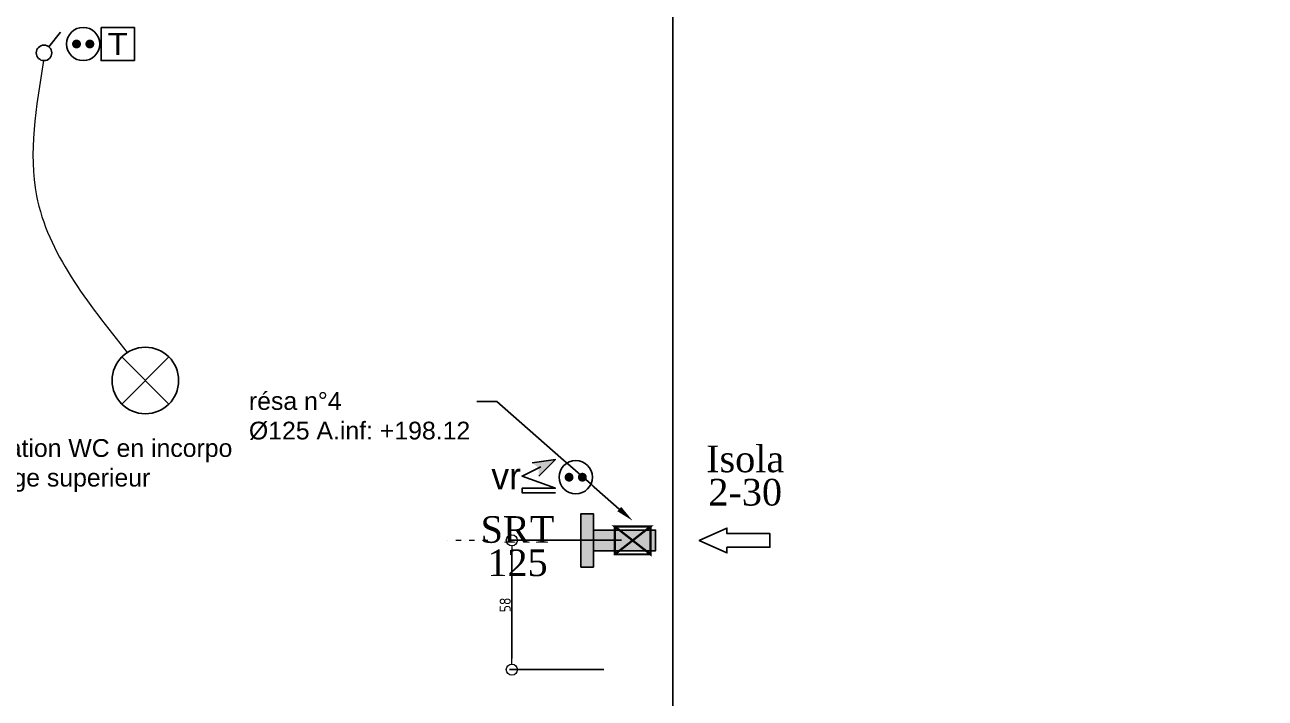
# Model space of a CAD drawing. Extents: x 0 to 613264, y -387505 to 675.
# Drawn here: x 506960 to 512550, y -341430 to -338397 of the extents above; entities that cross this region are included whole.
import ezdxf
from ezdxf import colors
from ezdxf.entities.mleader import LeaderData, LeaderLine
from ezdxf.math import Vec2, Vec3

# ---------------------------------------------------------------- set-up
doc = ezdxf.new("R2010")
doc.units = 0
doc.set_wipeout_variables(frame=1)
doc.linetypes.add('ACAD_ISO03W100', pattern=[30, 12, -18])
for name, color, linetype in [('_GAZELEC-REMARQUES', 1, 'Continuous'), ('prlm-ELEC-CFA', 181, 'Continuous'), ('prlm-ELEC-CFO', 201, 'Continuous'), ('prlm-MOD-PB', 123, 'Continuous'), ('prlm-VMC', 93, 'Continuous'), ('prlm-VRD', 2, 'Continuous'), ('SA - béton balayé', 252, 'Continuous'), ('SA - EBC', 252, 'Continuous')]:
    doc.layers.add(name, color=color, linetype=linetype)
doc.layers.add('_GAZELEC-RESERVATION', color=1, linetype='Continuous', lineweight=18)
doc.layers.add('_GAZELEC-RESERVATION 2', color=132, linetype='Continuous', lineweight=18)
doc.layers.add('prlm-ZEROPLOT', color=254, linetype='Continuous', plot=False)
doc.styles.add('ISO', font='isocp2.shx')
doc.styles.add('prlm-elec-cfo', font='comic.ttf', dxfattribs={"height": 12})
doc.styles.add('prlm-vmc', font='pala.ttf', dxfattribs={"height": 14})
doc.styles.get("Standard").update_dxf_attribs({"font": 'arial.ttf'})
doc.dimstyles.new('50_INT', dxfattribs={"dimtxt": 50, "dimasz": 50, "dimexe": 10, "dimexo": 50, "dimgap": 5, "dimtad": 1, "dimdec": 0, "dimlfac": 0.1, "dimdsep": 46, "dimtxsty": 'ISO', "dimblk1": 'DOTBLANK', "dimblk2": 'DOTBLANK', "dimsah": 1, "dimcen": 25, "dimclrd": 4, "dimclre": 4, "dimadec": 0, "dimazin": 0, "dimtfac": 1, "dimtdec": 0, "dimtmove": 2, "dimatfit": 3, "dimldrblk": 'DOTBLANK', "dimfxl": 50, "dimtolj": 1, "dimtzin": 0, "dimarcsym": 0})

# ---------------------------------------------------------------- blocks, each defined once
blk = doc.blocks.new('A$C1F970F0F')
at = {"layer": 'SA - béton balayé'}
h = blk.add_hatch(dxfattribs=at)
h.set_pattern_fill('BETON_BALAYE', color=256, scale=50, angle=-10.7236, style=0, pattern_type=2)
h.set_pattern_definition([(349.276398589, (-277130161.13, -473864756.78), (117.382553614, 28.6589620718), [750, -100, 250, -50]), (349.276398589, (-277130091.14, -473864744.59), (-36.753066222, 74.6422274806), [150, -16.5, 300, -37.5]), (349.2763985886, (-277130128.657, -473864719.673), (261.692811121, -15.4635897392), [400, -70, 200, -50])])
edge = h.paths.add_edge_path()
edge.add_line((847.69, 1728.84), (898.32, 2004.63))
edge.add_line((898.32, 2004.63), (1143.55, 1887.82))
edge.add_arc((4476.76, 9877.66), 8657.24, 247.355034, 251.16591)
edge.add_line((1681.95, 1683.95), (2114.85, 1578.01))
edge.add_line((2114.85, 1578.01), (2515.76, 1462.26))
edge.add_line((2515.76, 1462.26), (2910.51, 1321.39))
edge.add_line((2910.51, 1321.39), (3516.95, 1025.95))
edge.add_line((3516.95, 1025.95), (3901.18, 864.37))
edge.add_line((3901.18, 864.37), (4241.51, 689.6))
edge.add_line((4241.51, 689.6), (4497.9, 355.99))
edge.add_line((4497.9, 355.99), (4533.97, 237.54))
edge.add_line((4533.97, 237.54), (4447.6, 174.52))
edge.add_line((4447.6, 174.52), (4252.6, 32.25))
edge.add_line((4252.6, 32.25), (4156.39, 172.64))
edge.add_line((4156.39, 172.64), (4040.7, 314.63))
edge.add_arc((2593.34, -915.26), 1899.33, 40.35603, 48.35495)
edge.add_arc((3119.87, -323.15), 1106.98, 48.35495, 58.83869)
edge.add_arc((1167.26, -3661.78), 4974.59, 59.4917, 62.50643)
edge.add_arc((-2920.32, -11460.21), 13779.34, 62.399124, 64.372366)
edge.add_arc((1655.84, -1920.82), 3199.11, 64.37237, 68.46828)
edge.add_arc((976.95, -3641.49), 5048.87, 68.46828, 70.9673)
edge.add_line((2623.43, 1131.37), (2431.02, 1192.66))
edge.add_line((2431.02, 1192.66), (1971.33, 1322.8))
edge.add_arc((1942.14, 1227.16), 100, 73.0236, 148.1772)
edge.add_line((1857.17, 1279.89), (1629.49, 913.01))
edge.add_arc((1714.46, 860.28), 100, 148.1772, 180.4836)
edge.add_line((1614.46, 859.44), (1615.85, 694.96))
edge.add_line((1615.85, 694.96), (1465.85, 694.33))
edge.add_line((1465.85, 694.33), (1464.47, 858.17))
edge.add_arc((1714.46, 860.28), 250, 148.1772, 180.4836, ccw=False)
edge.add_line((1502.04, 992.11), (1716.4, 1337.53))
edge.add_arc((1673.92, 1363.9), 50, 328.1772, 432.2428)
edge.add_arc((3542.15, 7380.69), 6250.17, 249.600415, 252.754382, ccw=False)
edge.add_line((1363.55, 1522.51), (1104.4, 1617.72))
edge.add_arc((1990.42, 4016.53), 2557.21, 243.45733, 249.72786, ccw=False)
at = {"layer": 'SA - EBC'}
h = blk.add_hatch(dxfattribs=at)
h.set_pattern_fill('_USER', color=256, scale=75, angle=-325.7236, style=0, pattern_type=0)
h.set_pattern_definition([(34.276398589, (-277130161.13, -473864756.78), (-42.23892846, 61.974776503), [])])
edge = h.paths.add_edge_path()
edge.add_line((5801.47, -3162.01), (4083.56, -3271.12))
edge.add_line((4083.56, -3271.12), (4014.48, -3717.33))
edge.add_line((4014.48, -3717.33), (3135.52, -3810.19))
edge.add_line((3135.52, -3810.19), (2274.25, -3693.65))
edge.add_line((2274.25, -3693.65), (1554.64, -3420.1))
edge.add_arc((2508.78, -2315.67), 1459.5, 157.18685, 229.17548, ccw=False)
edge.add_arc((1966.01, -2087.37), 870.68, 94.30152, 157.18685, ccw=False)
edge.add_line((1900.71, -1219.15), (2859.24, -1223.5))
edge.add_arc((3100.86, 1265.33), 2500.53, 264.45495, 302.94228)
edge.add_arc((4209.33, -445.34), 462.12, 302.9423, 376.8337)
edge.add_arc((2214.12, -1049.01), 2546.66, 16.8337, 38.14704)
edge.add_arc((3041.33, -399.3), 1494.81, 38.14704, 72.97329)
edge.add_line((3479.03, 1029.99), (2182.44, 1414.39))
edge.add_line((2182.44, 1414.39), (1056.59, 1822.82))
edge.add_arc((1766.41, 3779.44), 2081.4, 212.74955, 250.06031, ccw=False)
edge.add_line((15.87, 2653.47), (-104.09, 3091.26))
edge.add_line((-104.09, 3091.26), (-169.7, 3639.55))
edge.add_line((-169.7, 3639.55), (-35.58, 6158.01))
edge.add_arc((-194.35, 7143.83), 998.52, 279.14935, 373.96228)
edge.add_arc((2392.2, 7786.92), 1666.79, 172.62697, 193.96228, ccw=False)
edge.add_arc((-45.51, 8102.35), 791.25, -7.37303, 16.4383)
edge.add_line((713.4, 8326.26), (486.74, 9142.81))
edge.add_line((486.74, 9142.81), (1338.85, 9564.24))
edge.add_line((1338.85, 9564.24), (1632.62, 8945.25))
edge.add_line((1632.62, 8945.25), (1394.03, 8829.87))
edge.add_line((1394.03, 8829.87), (1732, 8131.23))
edge.add_arc((1233.22, 7889.95), 554.08, -19.641, 25.8153, ccw=False)
edge.add_line((1755.06, 7703.71), (1558.21, 6807.52))
edge.add_line((1558.21, 6807.52), (1570.02, 6609.16))
edge.add_line((1570.02, 6609.16), (1852.91, 5734.13))
edge.add_line((1852.91, 5734.13), (2726.75, 4020.99))
edge.add_line((2726.75, 4020.99), (3802.35, 4004.95))
edge.add_arc((8355.58, 5950.71), 4951.55, 203.13876, 230.83014)
edge.add_arc((13583.66, 12367.86), 13228.79, 230.830144, 233.16384)
edge.add_line((5652.62, 1780.15), (4998.7, 1820.44))
edge.add_line((4998.7, 1820.44), (4863.84, 767.08))
edge.add_line((4863.84, 767.08), (5595.36, 631.19))
edge.add_line((5595.36, 631.19), (5852.75, -2020.71))
edge.add_line((5852.75, -2020.71), (5881.39, -2966.56))
edge.add_line((5881.39, -2966.56), (5801.47, -3162.01))
blk = doc.blocks.new('xi.EA-Ma')
at = {"layer": 'prlm-MOD-PB'}
blk.add_hatch(color=0, dxfattribs=at).paths.add_polyline_path([(-4.65, 0), (-4.65, -28), (4.65, -28), (4.65, 0)])
at = {"layer": 'prlm-VMC', "linetype": 'ByBlock'}
blk.add_hatch(color=0, dxfattribs=at).paths.add_polyline_path([(-12, 5.6), (12, 5.6), (12, 0), (-12, 0)])
at = {"layer": 'prlm-MOD-PB', "color": 0, "linetype": 'ByBlock', "lineweight": -2, "flags": 128}
blk.add_lwpolyline([(-4.65, 0), (-4.65, -28), (4.65, -28), (4.65, 0)], close=True, dxfattribs=at)
at = {"layer": 'prlm-VMC', "color": 0, "linetype": 'ByBlock', "flags": 128}
for points in [[(-12, 5.6), (12, 5.6), (12, 0), (-12, 0)], [(-3.09, -60.19), (-3.09, -79.51), (3.09, -79.51), (3.09, -60.19), (5.59, -60.19), (0, -47.69), (-5.59, -60.19)]]:
    blk.add_lwpolyline(points, close=True, dxfattribs=at)
at = {"layer": 'prlm-ZEROPLOT', "color": 250, "linetype": 'ACAD_ISO03W100', "lineweight": 0, "ltscale": 0.2}
blk.add_lwpolyline([(0, 5.6), (0, 65.6)], dxfattribs=at)
blk = doc.blocks.new('xi.VR')
at = {"layer": 'prlm-ELEC-CFO', "lineweight": 5}
blk.add_hatch(color=0, dxfattribs=at).paths.add_polyline_path([(-3, 6), (-0.1, 3.7), (0, 0), (7.5, 7.5)])
at = {"layer": 'prlm-ELEC-CFO', "color": 0}
for points in [[(-3, 6), (7.5, 7.5), (0, 0)], [(0.95, 4.23), (-7.5, 0), (7.5, -5.5), (-7.5, -5.5), (-7.5, -7.5), (7.5, -7.5)]]:
    blk.add_lwpolyline(points, dxfattribs=at)
blk = doc.blocks.new('xi.TEL')
at = {"layer": 'prlm-ELEC-CFA', "color": 0, "linetype": 'ByBlock', "lineweight": -2, "flags": 128}
blk.add_lwpolyline([(-7.5, 7.5), (7.5, 7.5), (7.5, -7.5), (-7.5, -7.5)], close=True, dxfattribs=at)
at = {"layer": 'prlm-ELEC-CFA', "color": 0, "linetype": 'ByBlock', "insert": (0, 0), "char_height": 10, "width": 11.36, "attachment_point": 5}
blk.add_mtext('{\\fVerdana|b0|i0|c0|p34;T}', dxfattribs=at)
blk = doc.blocks.new('xi.PC')
at = {"color": 0, "lineweight": 5}
blk.add_wipeout([(-7.5, -7.5), (7.5, -7.5), (7.5, 7.5), (-7.5, 7.5)], dxfattribs=at).dxf.layer = 'prlm-ELEC-CFO'
at = {"layer": 'prlm-ELEC-CFO', "color": 0, "linetype": 'ByBlock', "lineweight": 5, "const_width": 2}
for points in [[(-4, 0, 1), (-2, 0, 1)], [(2, 0, 1), (4, 0, 1)]]:
    blk.add_lwpolyline(points, format="xyb", close=True, dxfattribs=at)
at = {"layer": 'prlm-ELEC-CFO', "color": 0, "linetype": 'ByBlock', "lineweight": -2}
blk.add_circle((0, 0), 7.5, dxfattribs=at)
blk = doc.blocks.new('xi.SA')
at = {"layer": 'prlm-ELEC-CFO', "color": 0}
blk.add_lwpolyline([(0.2, -1.28), (5.5, 5.28)], dxfattribs=at)
blk.add_circle((-2, -4), 3.5, dxfattribs=at)
blk = doc.blocks.new('xi.PTCE')
at = {"layer": 'prlm-ELEC-CFO', "color": 0}
for points in [[(-10.61, 10.61), (10.61, -10.61)], [(10.61, 10.61), (-10.61, -10.61)]]:
    blk.add_lwpolyline(points, dxfattribs=at)
at = {"layer": 'prlm-ELEC-CFO', "color": 0, "linetype": 'ByBlock'}
blk.add_circle((0, 0), 15, dxfattribs=at)
blk = doc.blocks.new('_DOTBLANK')
at = {"color": 0, "linetype": 'ByBlock'}
blk.add_line((-0.5, 0), (-1, 0), dxfattribs=at)
blk.add_circle((0, 0), 0.5, dxfattribs=at)
blk = doc.blocks.new('*D107')
at = {"layer": '_GAZELEC-RESERVATION 2', "color": 4, "lineweight": -2, "transparency": 16777216}
for p, q in [((509648.8, -340719), (509145.3, -340719)), ((509155.3, -341251.6), (509155.3, -340769)), ((509569.5, -341301.6), (509145.3, -341301.6))]:
    blk.add_line(p, q, dxfattribs=at)
at = {"layer": '_GAZELEC-RESERVATION 2', "color": 4, "lineweight": -2, "transparency": 16777216, "xscale": 50, "yscale": 50, "zscale": 50}
for p, rotation in [((509155.3, -340719), 90), ((509155.3, -341301.6), 270)]:
    blk.add_blockref('_DOTBLANK', p, dxfattribs=dict(at, rotation=rotation))
at = {"layer": '_GAZELEC-RESERVATION 2', "color": 0, "transparency": 16777216, "insert": (509125.3, -341010.3), "char_height": 50, "attachment_point": 5, "rotation": 90, "style": 'ISO'}
blk.add_mtext('\\A1;58', dxfattribs=at)

msp = doc.modelspace()

# ---------------------------------------------------------------- linework, layer by layer
at = {"layer": '_GAZELEC-RESERVATION 2', "const_width": 10}
msp.add_lwpolyline([(509779.5, -340719.6), (509779.5, -340782.1), (509619.5, -340782.1), (509619.5, -340657.1), (509779.5, -340657.1), (509779.5, -340782.1), (509619.5, -340657.1), (509779.5, -340657.1), (509619.5, -340782.1)], dxfattribs=at)

# ---------------------------------------------------------------- block references
at = {"layer": 'prlm-ELEC-CFA', "xscale": 9.999999999999998, "yscale": 9.999999999999998, "zscale": 9.999999999999998}
msp.add_blockref('xi.TEL', (507379.3, -338483.3), dxfattribs=at)
at = {"layer": 'prlm-ELEC-CFO', "xscale": 9.999999999999998, "yscale": 9.999999999999998, "zscale": 9.999999999999998}
msp.add_blockref('xi.PTCE', (507503.7, -339999.2), dxfattribs=at)
at = {"layer": 'prlm-VMC', "xscale": 10, "yscale": 10, "zscale": 10, "rotation": 89.99999333283444}
msp.add_blockref('xi.EA-Ma', (509522.7, -340719.6), dxfattribs=at)
at = {"layer": 'prlm-VRD', "xscale": 9.999999999999998, "yscale": 9.999999999999998, "zscale": 9.999999999999998}
msp.add_blockref('A$C1F970F0F', (474984.9, -340561.1, 0), dxfattribs=at)

# ---------------------------------------------------------------- leaders
at = {"layer": '_GAZELEC-REMARQUES'}
ml = msp.add_multileader_mtext('Standard', dxfattribs=at)
ml.set_content("Alimentation WC en incorpo\\Ppar l'étage superieur", color=256)
ml.set_leader_properties()
ml.build(insert=Vec2(0, 0))
ml.multileader.update_dxf_attribs({"arrow_head_size": 60})
ctx = ml.context
ctx.base_point, ctx.char_height, ctx.arrow_head_size, ctx.plane_origin = Vec3(506508.7, -340315), 80, 60, Vec3(505678.8, -340249.1)
notes = []
notes.append((ctx, [(0, (1, 1, 0), (506500.7, -340315), (1, 0), 8, [(0, [(505678.8, -340249.1)], 0, [])])]))
ctx.mtext.insert, ctx.mtext.flow_direction = Vec3(506510.7, -340263.3), 5
at = {"layer": '_GAZELEC-RESERVATION', "color": 6}
ml = msp.add_multileader_mtext('Standard', dxfattribs=at)
ml.set_content('résa n°7\\P800x250 en dalle haute', color=6)
ml.set_leader_properties()
ml.build(insert=Vec2(0, 0))
ml.multileader.update_dxf_attribs({"has_text_frame": 1, "arrow_head_size": 80, "scale": 20})
ctx = ml.context
ctx.base_point, ctx.scale, ctx.char_height, ctx.arrow_head_size, ctx.landing_gap_size, ctx.plane_origin = Vec3(503620.3, -338968.6), 20, 80, 80, 40, Vec3(499206.8, -338997.5)
notes.append((ctx, [(0, (1, 1, 0), (504943, -338968.6), (-1, 0), 89.8, [(0, [(505244.1, -339368.8)], 0, [])])]))
ctx.mtext.insert, ctx.mtext.width, ctx.mtext.flow_direction = Vec3(503660.3, -338927.9), 1568.85, 5
ml = msp.add_multileader_mtext('Standard', dxfattribs=at)
ml.set_content('résa n°8\\P150x150 en dalle haute', color=6)
ml.set_leader_properties()
ml.build(insert=Vec2(0, 0))
ml.multileader.update_dxf_attribs({"has_text_frame": 1, "arrow_head_size": 80, "scale": 20})
ctx = ml.context
ctx.base_point, ctx.scale, ctx.char_height, ctx.arrow_head_size, ctx.landing_gap_size, ctx.plane_origin = Vec3(503627.9, -340017.2), 20, 80, 80, 40, Vec3(499206.8, -340046.1)
notes.append((ctx, [(0, (1, 1, 0), (504943, -340017.2), (-1, 0), 89.8, [(0, [(505244.1, -340238.2)], 0, [])])]))
ctx.mtext.insert, ctx.mtext.width, ctx.mtext.flow_direction = Vec3(503667.9, -339976.5), 1568.85, 5
for ctx, leaders in notes:
    for number, flags, end, landing, length, lines in leaders:
        leader = LeaderData()
        leader.index, (leader.has_last_leader_line, leader.has_dogleg_vector, leader.attachment_direction) = number, flags
        leader.last_leader_point, leader.dogleg_vector, leader.dogleg_length = Vec3(end), Vec3(landing), length
        for number, points, colour, breaks in lines:
            line = LeaderLine()
            line.index, line.vertices, line.color, line.breaks = number, Vec3.list(points), colors.encode_raw_color(colour), breaks
            leader.lines.append(line)
        ctx.leaders.append(leader)

# ---------------------------------------------------------------- next in the draw order: texts
at = {"layer": 'prlm-VMC', "linetype": 'ByBlock', "lineweight": -2, "insert": (510206.7, -340292.3), "char_height": 120, "width": 236.74, "attachment_point": 2, "line_spacing_factor": 0.75, "style": 'prlm-vmc', "bg_fill": 3, "box_fill_scale": 1.1, "bg_fill_color": 256, "bg_fill_transparency": 0}
msp.add_mtext('Isola\\P2-30', dxfattribs=at)
at = {"layer": 'prlm-VMC', "insert": (509180.6, -340610.2), "char_height": 120, "width": 236.74, "attachment_point": 2, "line_spacing_factor": 0.75, "style": 'prlm-vmc', "bg_fill": 3, "box_fill_scale": 1.1, "bg_fill_color": 256, "bg_fill_transparency": 0}
msp.add_mtext('SRT 125', dxfattribs=at)

# ---------------------------------------------------------------- next in the draw order: linework, layer by layer
at = {"layer": 'prlm-ZEROPLOT', "ltscale": 50}
msp.add_lwpolyline([(509880, -333618.7), (503644.4, -333618.7), (503644.4, -349166.1), (509880, -349166.1)], close=True, dxfattribs=at)

# ---------------------------------------------------------------- next in the draw order: dimensions: what is measured, and where the dimension line sits
at = {"layer": '_GAZELEC-RESERVATION 2'}
dim = msp.add_linear_dim(base=(509155.3, -340719), p1=(509619.5, -341301.6), p2=(509698.8, -340719), angle=90, dimstyle='50_INT', dxfattribs=at)
dim.commit()
dim.dimension.update_dxf_attribs({"geometry": '*D107', "text_midpoint": (509125.3, -341010.3)})

# ---------------------------------------------------------------- next in the draw order: block references
at = {"layer": 'prlm-ELEC-CFO', "xscale": 9.999999999999998, "yscale": 9.999999999999998, "zscale": 9.999999999999998}
msp.add_blockref('xi.PC', (507223.5, -338483.3), dxfattribs=at)

# ---------------------------------------------------------------- next in the draw order: texts
at = {"layer": 'prlm-ELEC-CFO', "lineweight": 20, "insert": (509129.4, -340429.5), "char_height": 120, "attachment_point": 5, "line_spacing_factor": 0.8, "style": 'prlm-elec-cfo', "bg_fill": 3, "box_fill_scale": 1.1, "bg_fill_color": 256, "bg_fill_transparency": 0}
msp.add_mtext('vr', dxfattribs=at)

# ---------------------------------------------------------------- next in the draw order: linework, layer by layer
at = {"layer": 'prlm-ELEC-CFO', "lineweight": 13}
msp.add_spline([(507045.2, -338558.3), (507013.3, -339166.6), (507422, -339873.4)], degree=3, dxfattribs=at)

# ---------------------------------------------------------------- next in the draw order: block references
at = {"layer": 'prlm-ELEC-CFO', "xscale": 9.999999999999998, "yscale": 9.999999999999998, "zscale": 9.999999999999998}
for name, p in [('xi.SA', (507067, -338483.3)), ('xi.VR', (509276.6, -340429.6))]:
    msp.add_blockref(name, p, dxfattribs=at)

# ---------------------------------------------------------------- next in the draw order: block references
msp.add_blockref('xi.PC', (509443, -340434.8), dxfattribs=at)

# ---------------------------------------------------------------- next in the draw order: leaders
at = {"layer": '_GAZELEC-RESERVATION', "color": 6}
ml = msp.add_multileader_mtext('Standard', dxfattribs=at)
ml.set_content('résa n°4\\P%%C125 A.inf: +198.12', color=6)
ml.set_leader_properties()
ml.build(insert=Vec2(0, 0))
ml.multileader.update_dxf_attribs({"has_text_frame": 1, "arrow_head_size": 80, "scale": 20})
ctx = ml.context
ctx.base_point, ctx.scale, ctx.char_height, ctx.arrow_head_size, ctx.landing_gap_size, ctx.plane_origin = Vec3(507930.4, -340093), 20, 80, 80, 40, Vec3(503350.9, -340121.9)
notes = []
notes.append((ctx, [(0, (1, 1, 0), (509087.1, -340093), (-1, 0), 89.8, [(0, [(509699.5, -340631)], 0, [])])]))
ctx.mtext.insert, ctx.mtext.width, ctx.mtext.flow_direction = Vec3(507970.4, -340051.4), 1568.85, 5
ml = msp.add_multileader_mtext('Standard', dxfattribs=at)
ml.set_content('résa n°9\\P150x150 en dalle haute', color=6)
ml.set_leader_properties()
ml.build(insert=Vec2(0, 0))
ml.multileader.update_dxf_attribs({"has_text_frame": 1, "arrow_head_size": 80, "scale": 20})
ctx = ml.context
ctx.base_point, ctx.scale, ctx.char_height, ctx.arrow_head_size, ctx.landing_gap_size, ctx.plane_origin = Vec3(503627.9, -340510.1), 20, 80, 80, 40, Vec3(499206.8, -340538.9)
notes.append((ctx, [(0, (1, 1, 0), (504943, -340510.1), (-1, 0), 89.8, [(0, [(505406.2, -340394.3)], 0, [])])]))
ctx.mtext.insert, ctx.mtext.width, ctx.mtext.flow_direction = Vec3(503667.9, -340469.4), 1568.85, 5
for ctx, leaders in notes:
    for number, flags, end, landing, length, lines in leaders:
        leader = LeaderData()
        leader.index, (leader.has_last_leader_line, leader.has_dogleg_vector, leader.attachment_direction) = number, flags
        leader.last_leader_point, leader.dogleg_vector, leader.dogleg_length = Vec3(end), Vec3(landing), length
        for number, points, colour, breaks in lines:
            line = LeaderLine()
            line.index, line.vertices, line.color, line.breaks = number, Vec3.list(points), colors.encode_raw_color(colour), breaks
            leader.lines.append(line)
        ctx.leaders.append(leader)

doc.saveas('drawing.dxf')
